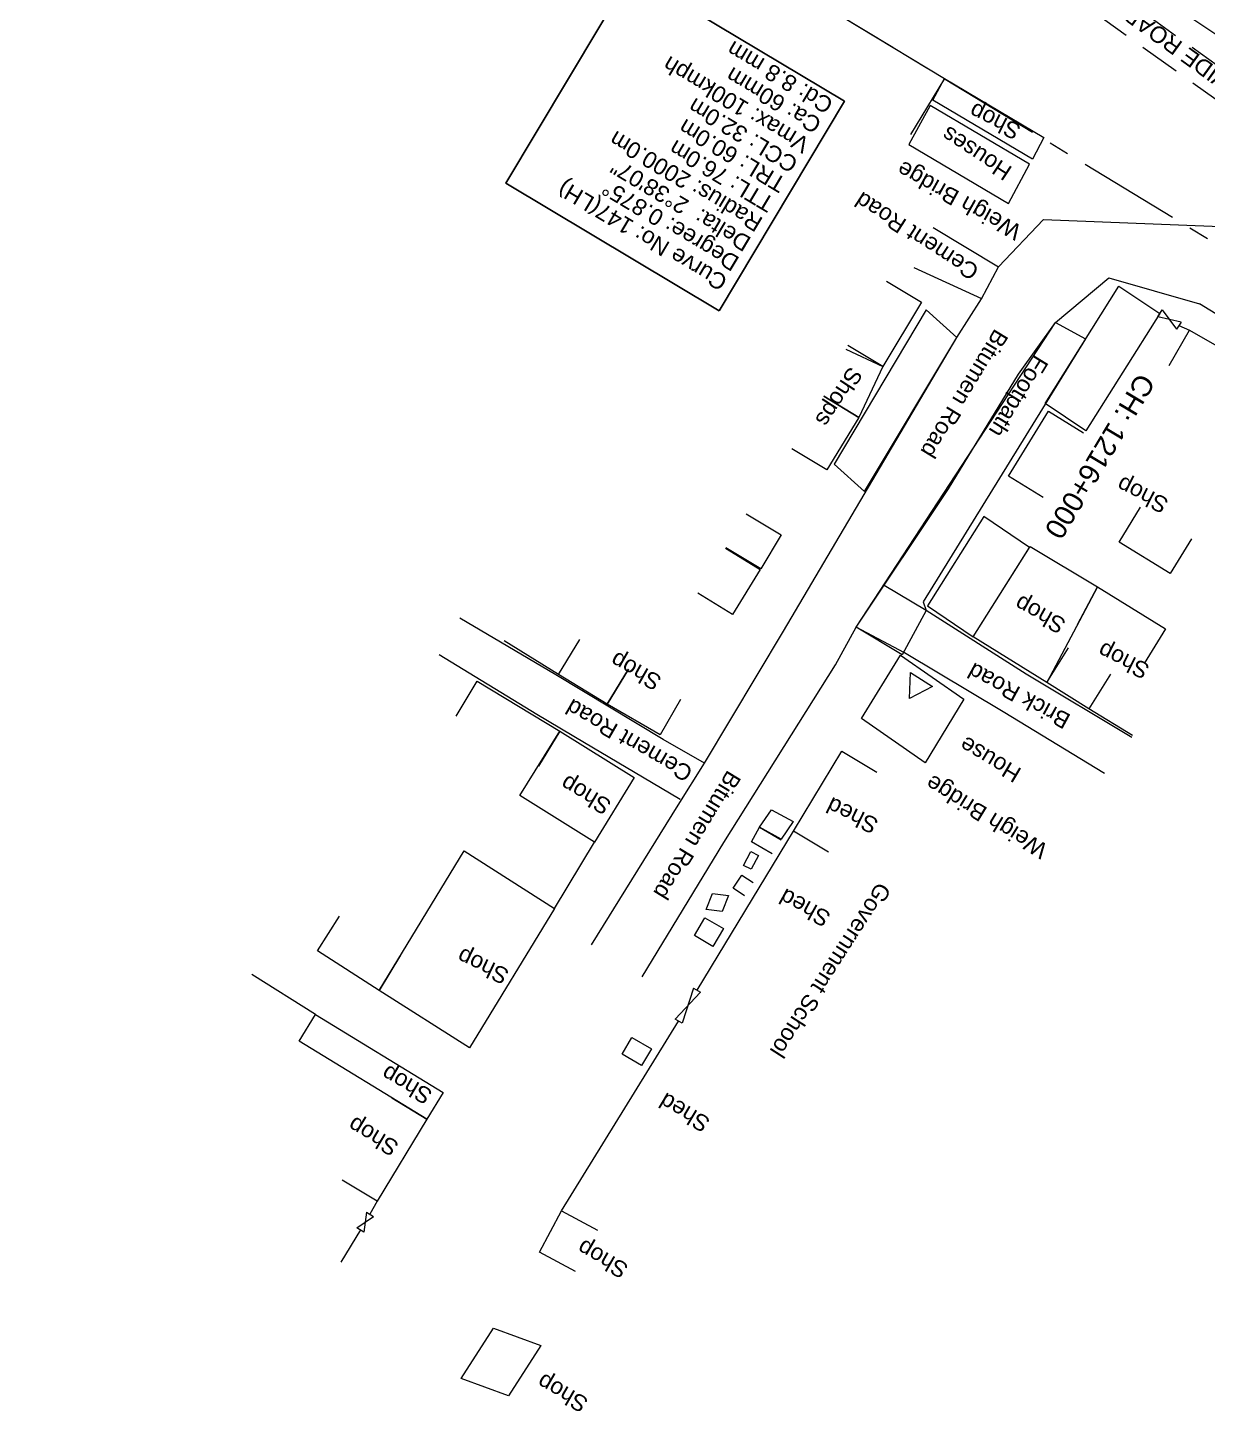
# Model space of a CAD drawing. Header units: metres. Extents: x 622835 to 629437, y 3390046 to 3394575.
# Drawn here: x 623847.8 to 623992, y 3393687.1 to 3393856.2 of the extents above; entities that cross this region are included whole.
import ezdxf

# ---------------------------------------------------------------- set-up
doc = ezdxf.new("R2010")
doc.units = ezdxf.units.M
doc.header["$LTSCALE"] = 2
doc.header["$MEASUREMENT"] = 0
doc.linetypes.add('CENTER', pattern=[2, 1.25, -0.25, 0.25, -0.25])
doc.linetypes.add('DASHED', pattern=[0.75, 0.5, -0.25])
for name, color, linetype, lineweight in [('A-HATCH 1', 8, 'Continuous', 9), ('C-ALIG-LABL-DG', 1, 'Continuous', 25), ('Commercial Building Pucca', 7, 'Continuous', 13), ('Compound Wall', 7, 'Continuous', 13), ('Existing Railway Boundary', 7, 'CENTER', 0), ('Footpath', 7, 'Continuous', 13), ('Gate', 7, 'Continuous', 13), ('Grill', 7, 'Continuous', 13), ('Proposed Curve_Details', 10, 'Continuous', 0), ('PROPOSED FEATURES', 1, 'Continuous', 0), ('Residential Building Pucca', 7, 'Continuous', 13), ('Shed', 7, 'Continuous', 13), ('Subroad Edge', 7, 'Continuous', 0), ('Text', 7, 'Continuous', 0), ('Tower', 7, 'Continuous', 0)]:
    doc.layers.add(name, color=color, linetype=linetype, lineweight=lineweight)
doc.layers.add('PROPOSED ROADS', color=10, linetype='DASHED')
doc.styles.add('ARIAL', font='arial.ttf')
doc.styles.get("Standard").update_dxf_attribs({"font": 'arial.ttf'})
doc.styles.add('Style-Arial', font='arial.ttf')
doc.styles.add('Text', font='arial.ttf', dxfattribs={"height": 2})
doc.linetypes.add('F-LINE', pattern='A,0.6,["X",Standard,S=0.3,R=0,X=0,Y=-0.15],0.1', length=0.7)

# ---------------------------------------------------------------- blocks, each defined once
blk = doc.blocks.new('GT')
at = {"layer": 'Gate', "lineweight": 0}
for p, q in [((-0.5, -0.5), (-0.5, 0.5)), ((-0.5, 0.5), (0.5, -0.5)), ((0.5, 0.5), (0.5, -0.5))]:
    blk.add_line(p, q, dxfattribs=at)
at = {"layer": 'Gate', "lineweight": 0, "flags": 128}
blk.add_lwpolyline([(0.5, 0.5), (-0.5, -0.5)], dxfattribs=at)

msp = doc.modelspace()

# ---------------------------------------------------------------- linework, layer by layer
at = {"layer": 'A-HATCH 1', "color": 1, "lineweight": 25, "ltscale": 2}
msp.add_lwpolyline([(623932.3656, 3393821.5951), (623906.272, 3393837.1973), (623921.5833, 3393862.8045), (623947.6769, 3393847.2024)], close=True, dxfattribs=at)
at = {"layer": 'Commercial Building Pucca', "flags": 128}
for points in [[(623924.5785, 3393861.999), (623928.7199, 3393868.8415), (623959.914, 3393849.9614), (623955.7726, 3393843.1189)], [(623916.7683, 3393744.1339), (623927.3315, 3393761.1987), (623930.5535, 3393766.3345), (623940.2464, 3393782.4399), (623961.4031, 3393818.3167), (623964.4406, 3393823.061), (623966.5313, 3393826.9533), (623972.013, 3393832.7632), (623995.718, 3393831.7953)], [(623958.5208, 3393831.771), (623966.5313, 3393826.9533)], [(623922.9536, 3393740.2217), (623932.929, 3393756.6204), (623946.6008, 3393778.319), (623949.1182, 3393782.9429), (623960.3879, 3393799.826), (623968.9497, 3393813.8573), (623973.4632, 3393820.1667), (623979.9829, 3393825.6081), (623991.0728, 3393822.4565)], [(623956.1771, 3393826.8748), (623964.4453, 3393823.0846)], [(623952.823, 3393825.2294), (623957.108, 3393822.6549), (623952.3741, 3393814.7761), (623948.0892, 3393817.3507)], [(624022.2608, 3393751.7217), (624029.1133, 3393762.6853), (624038.4277, 3393780.0229), (624043.8501, 3393789.7078), (624038.5298, 3393793.0329), (624018.2137, 3393805.8192), (623991.0728, 3393822.4565)], [(623987.3624, 3393814.9045), (623989.8477, 3393819.2418), (623996.6221, 3393815.36), (623994.1368, 3393811.0227)], [(623947.8614, 3393816.9266), (623952.3741, 3393814.7761), (623949.4171, 3393808.571), (623945.1432, 3393811.1617)], [(623945.1432, 3393811.1617), (623949.4166, 3393808.568), (623945.5218, 3393802.1506), (623941.2484, 3393804.7443)], [(623971.9638, 3393798.7695), (623967.7191, 3393801.4098), (623972.6454, 3393809.3298), (623976.8901, 3393806.6896)], [(623935.6678, 3393796.806), (623939.9509, 3393794.2283), (623937.4496, 3393790.0723), (623933.1666, 3393792.65)], [(623990.1264, 3393793.7368), (623987.5024, 3393789.482), (623981.2537, 3393793.3358), (623983.8778, 3393797.5906)], [(623933.1312, 3393792.6056), (623937.3902, 3393789.9883), (623934.0102, 3393784.4883), (623929.7513, 3393787.1056)], [(623976.1693, 3393783.2628), (623978.6058, 3393787.8672), (623986.9487, 3393782.7567), (623984.3376, 3393778.494)], [(623921.2872, 3393777.7952), (623918.6805, 3393773.5297), (623912.7284, 3393777.1671), (623915.335, 3393781.4326)], [(623980.2103, 3393777.1885), (623977.5544, 3393772.9535), (623972.4184, 3393776.1745), (623975.0743, 3393780.4095)], [(623900.1917, 3393772.0809), (623902.7882, 3393776.3525), (623912.8659, 3393770.2266), (623910.2693, 3393765.955)], [(623927.6425, 3393774.0973), (623925.1277, 3393769.7769), (623918.6805, 3393773.5297), (623921.2872, 3393777.7952)], [(623893.4117, 3393742.8558), (623890.7978, 3393738.5647), (623883.238, 3393743.4064), (623885.934, 3393747.616)], [(623892.33, 3393725.4257), (623896.6109, 3393722.8444), (623890.5563, 3393712.8033), (623886.2755, 3393715.3846)], [(623914.7868, 3393704.2133), (623910.3824, 3393706.5777), (623913.088, 3393711.6177), (623917.4924, 3393709.2534)]]:
    msp.add_lwpolyline(points, dxfattribs=at)
at = {"layer": 'Commercial Building Pucca'}
for points in [[(623959.914, 3393849.9614), (623972.0731, 3393842.772), (623970.6502, 3393840.1377), (623958.4911, 3393847.3271)], [(623955.5636, 3393841.9071), (623967.7227, 3393834.7177), (623970.3044, 3393839.4975), (623958.1453, 3393846.687)], [(623972.2072, 3393810.2719), (623981.2402, 3393824.5931), (623986.2478, 3393821.2664), (623977.205, 3393806.9298)], [(623964.7299, 3393796.4729), (623957.8436, 3393785.5458), (623963.4086, 3393781.7453), (623970.2955, 3393792.6732)], [(623978.6058, 3393787.8672), (623972.4184, 3393776.1745), (623963.4086, 3393781.7453), (623970.3921, 3393792.805)], [(623912.8704, 3393770.2229), (623921.9548, 3393764.5587), (623917.1373, 3393756.6554), (623907.9818, 3393762.3638)], [(623912.2107, 3393748.5614), (623901.8314, 3393731.5225), (623890.7978, 3393738.5647), (623901.1784, 3393755.6059)], [(623883.017, 3393735.6116), (623898.6044, 3393726.1032), (623896.6109, 3393722.8444), (623881.0178, 3393732.3563)], [(623900.8285, 3393691.155), (623904.7561, 3393697.2852), (623910.5592, 3393695.1757), (623906.6195, 3393689.0268)]]:
    msp.add_3dface(points, dxfattribs=at)
at = {"layer": 'Compound Wall', "flags": 128}
for points in [[(623988.5644, 3393819.7976), (623989.8812, 3393819.2164)], [(623906.0817, 3393781.3277), (623912.7046, 3393777.1839)], [(623982.909, 3393769.694), (623977.5544, 3393772.9535)], [(623929.6608, 3393738.5753), (623941.4369, 3393758.0288)], [(623912.2107, 3393748.5614), (623917.1385, 3393756.6562)], [(623883.017, 3393735.6116), (623875.2338, 3393740.5007)], [(623913.088, 3393711.6177), (623927.4, 3393734.8133)], [(623890.5563, 3393712.8033), (623889.6548, 3393711.2049)], [(623888.4897, 3393709.2918), (623886.1232, 3393705.3488)]]:
    msp.add_lwpolyline(points, dxfattribs=at)
at = {"layer": 'Compound Wall', "lineweight": 20, "flags": 128}
for points in [[(623906.0817, 3393781.3277), (623912.7046, 3393777.1839)], [(623982.909, 3393769.694), (623977.5544, 3393772.9535)], [(623929.6608, 3393738.5753), (623941.4369, 3393758.0288)]]:
    msp.add_lwpolyline(points, dxfattribs=at)
at = {"layer": 'Existing Railway Boundary', "color": 36, "lineweight": 20, "ltscale": 5}
msp.add_line((624021.9727, 3393812.2493), (623928.7199, 3393868.8415), dxfattribs=at)
at = {"layer": 'Footpath', "flags": 128}
msp.add_lwpolyline([(623977.1294, 3393818.1511), (623957.315, 3393786.0234), (623957.6797, 3393784.9651), (623954.7493, 3393779.56), (623949.1182, 3393782.9429), (623973.4632, 3393820.1667), (623977.1294, 3393818.1511)], dxfattribs=at)
at = {"layer": 'Footpath'}
msp.add_3dface([(623950.1441, 3393799.5111), (623961.4049, 3393818.3215), (623957.6707, 3393821.6937), (623946.4054, 3393802.8758)], dxfattribs=at)
at = {"layer": 'Grill', "color": 10, "linetype": 'F-LINE', "lineweight": 13, "ltscale": 5, "flags": 128}
msp.add_lwpolyline([(624177.705, 3393731.9771), (624177.705, 3393731.9771), (624169.1597, 3393737.2245), (624164.1613, 3393740.5316), (624157.9048, 3393744.6923), (624151.6585, 3393748.8629), (624145.4233, 3393753.039), (624139.1906, 3393757.2218), (624132.9625, 3393761.4059), (624010.4242, 3393843.7399), (624004.199, 3393847.9219), (623997.974, 3393852.0996), (623991.7514, 3393856.2672), (623985.5229, 3393860.4261), (623979.2892, 3393864.5715), (623973.0483, 3393868.7007), (623966.932, 3393873.0867), (623960.9522, 3393877.6547, 0.04858971), (623934.0222, 3393895.3414), (623927.677, 3393899.3091), (623921.2955, 3393903.0074), (623914.9265, 3393906.9362), (623908.4611, 3393910.3902), (623902.0704, 3393914.2952), (623895.5946, 3393918.4051), (623889.1146, 3393922.1812), (623882.6479, 3393925.7187), (623874.0242, 3393930.8704)], format="xyb", dxfattribs=at)
at = {"layer": 'PROPOSED ROADS', "color": 1, "linetype": 'DASHED', "lineweight": 13, "ltscale": 5}
for points in [[(624015.3328, 3393837.981), (624013.3531, 3393837.6051, -0.20476197), (624012.5853, 3393837.7738), (623980.2358, 3393860.8794), (623952.8774, 3393882.4745), (623928.8025, 3393897.5927), (623860.6493, 3393937.2415, 0.40739112), (623840.3206, 3393932.1194), (623837.3226, 3393927.2324), (623836.3094, 3393925.4099)], [(624004.8749, 3393832.0735), (624006.0555, 3393832.6138, 0.39402483), (624006.5507, 3393837.7829), (623978.2032, 3393858.03), (623950.9114, 3393879.5778), (623926.9636, 3393894.6138), (623863.8653, 3393931.307, 0.43430329), (623849.6076, 3393929.3556, 0.42914533), (623855.0757, 3393915.6993), (623909.1203, 3393884.1821)]]:
    msp.add_lwpolyline(points, format="xyb", dxfattribs=at)
at = {"layer": 'Residential Building Pucca', "lineweight": 0, "flags": 128}
msp.add_lwpolyline([(623945.7106, 3393755.4356), (623941.4369, 3393758.0288), (623947.3675, 3393767.8026), (623951.6412, 3393765.2094)], dxfattribs=at)
at = {"layer": 'Residential Building Pucca'}
msp.add_3dface([(623949.7791, 3393771.7691), (623954.514, 3393779.5293), (623962.2679, 3393774.1329), (623957.5323, 3393766.3715)], dxfattribs=at)
at = {"layer": 'Shed', "flags": 128}
for points in [[(623938.8379, 3393755.2611), (623936.2958, 3393756.7172), (623937.3109, 3393758.4894), (623939.957, 3393756.9738)], [(623935.4755, 3393750.1152), (623934.0721, 3393751.0662), (623935.1505, 3393752.6578), (623936.5272, 3393751.7249)]]:
    msp.add_lwpolyline(points, dxfattribs=at)
at = {"layer": 'Shed'}
for points in [[(623937.3109, 3393758.4894), (623938.7697, 3393760.6417), (623941.3977, 3393759.1788), (623939.9388, 3393757.0262)], [(623935.3358, 3393753.8401), (623936.2385, 3393755.5122), (623937.1571, 3393755.0447), (623936.2543, 3393753.3724)], [(623930.7851, 3393748.4356), (623931.5418, 3393750.389), (623933.5037, 3393750.156), (623932.7468, 3393748.2019)], [(623929.3362, 3393745.2521), (623930.5989, 3393747.4385), (623932.8752, 3393746.1357), (623931.6034, 3393743.9336)], [(623922.8576, 3393729.3974), (623920.4816, 3393730.7691), (623921.6941, 3393732.8196), (623924.0862, 3393731.4386)]]:
    msp.add_3dface(points, dxfattribs=at)
at = {"layer": 'Subroad Edge', "lineweight": 15, "flags": 128}
for points in [[(623982.8167, 3393769.4684), (623969.9106, 3393777.2012), (623957.6851, 3393784.9673), (623952.5266, 3393788.049)], [(623930.5589, 3393766.3175), (623925.5257, 3393769.2193), (623912.3915, 3393777.1338), (623900.6553, 3393784.0531)], [(623979.4777, 3393765.0535), (623967.0683, 3393772.5959), (623955.0221, 3393779.8024), (623949.1182, 3393782.9429)], [(623927.6113, 3393761.9023), (623922.983, 3393764.6014), (623915.8856, 3393768.8179), (623910.066, 3393772.2641), (623898.1181, 3393779.5769)]]:
    msp.add_lwpolyline(points, dxfattribs=at)
at = {"layer": 'Tower'}
msp.add_3dface([(623955.6137, 3393774.2397), (623955.756, 3393777.4181), (623958.4541, 3393775.7058)], dxfattribs=at)

# ---------------------------------------------------------------- block references
at = {"layer": 'Gate'}
for p, xscale, yscale, zscale, rotation in [((623987.4061, 3393820.5325), 2.743407146415679, 0.9997814888905845, 1.656142409781398, 327.2838740127882), ((623928.5304, 3393736.6943), 4.38903720672725, 0.9997814888905824, 2.094774010087471, 59.28387401455325), ((623889.0723, 3393710.2483), 2.239971994033291, 0.9997814888905844, 1.496490071890828, 58.28387401329838)]:
    msp.add_blockref('GT', p, dxfattribs=dict(at, xscale=xscale, yscale=yscale, zscale=zscale, rotation=rotation))

# ---------------------------------------------------------------- texts
at = {"layer": 'C-ALIG-LABL-DG', "color": 1, "lineweight": 25, "style": 'ARIAL'}
msp.add_text('CH: 1216+000', height=2.5, rotation=239.123596, dxfattribs=at).set_placement((623983.6452, 3393814.1545))
at = {"layer": 'Commercial Building Pucca', "style": 'ARIAL'}
for s, rotation, p in [('Cement Road', 147.121586, (623964.3045, 3393826.878)), ('Bitumen Road', 238.687836, (623966.0981, 3393819.5259))]:
    msp.add_text(s, height=2, rotation=rotation, dxfattribs=at).set_placement(p)
at = {"layer": 'Proposed Curve_Details', "color": 1, "lineweight": 0, "insert": (623946.4951, 3393847.2865), "char_height": 2, "attachment_point": 7, "rotation": 149.123596, "line_spacing_factor": 0.84, "style": 'Style-Arial'}
msp.add_mtext('Curve No: 147(LH)\\PDegree: 0.875%%D\\PDelta:  2%%D38\'07"\\PRadius: 2000.0m\\PTTL: 76.0m\\PTRL: 60.0m\\PCCL: 32.0m\\PVmax: 100kmph\\PCa: 60mm\\PCd: 8.8 mm', dxfattribs=at)
at = {"layer": 'PROPOSED FEATURES', "linetype": 'Continuous', "lineweight": 0, "insert": (624002.0413, 3393843.782), "char_height": 2, "width": 55.343246, "attachment_point": 4, "rotation": 144.09042, "line_spacing_factor": 0.6, "style": 'Style-Arial'}
msp.add_mtext('3.75M WIDE ROAD', dxfattribs=at)
at = {"layer": 'Subroad Edge', "style": 'ARIAL'}
for s, rotation, p in [('Brick Road', 151.4565, (623975.4829, 3393772.155)), ('Cement Road', 149.962115, (623929.3081, 3393765.6419)), ('Bitumen Road', 238.687836, (623933.426, 3393765.5929))]:
    msp.add_text(s, height=2, rotation=rotation, dxfattribs=at).set_placement(p)
at = {"layer": 'Text'}
for s, rotation, style, p in [('Shop', 153.174521, 'ARIAL', (623969.4319, 3393844.1679)), ('Shop', 153.174521, 'Text', (623969.4319, 3393844.1679)), ('Weigh Bridge', 151.01203, 'ARIAL', (623969.4937, 3393831.8804)), ('Footpath', 238.449607, 'Text', (623971.0126, 3393816.333)), ('Weigh Bridge', 148.452285, 'Text', (623972.705, 3393756.23)), ('Shed', 153.974476, 'Text', (623952.0008, 3393759.3858)), ('Shed', 151.058025, 'Text', (623946.1716, 3393747.9411)), ('Shed', 149.086492, 'Text', (623931.4313, 3393722.8042))]:
    msp.add_text(s, height=2, rotation=rotation, dxfattribs=dict(at, style=style)).set_placement(p)
for s, rotation, p in [('Houses', 146.66715, (623968.3276, 3393839.0568)), ('Shops', 236.9907, (623948.3431, 3393814.9181)), ('Shop', 153.269326, (623987.4674, 3393798.516)), ('Shop', 150.928484, (623974.9221, 3393783.7573)), ('Shop', 150.522863, (623925.493, 3393776.8177)), ('Shop', 153.420948, (623985.16, 3393778.2749)), ('House', 149.102645, (623969.469, 3393765.5506)), ('Shop', 149.056702, (623919.3568, 3393761.6031)), ('Government School', 237.240389, (623951.8116, 3393751.9342)), ('Shop', 154.408936, (623906.8437, 3393740.9981)), ('Shop', 149.588232, (623897.4727, 3393726.2254)), ('Shop', 149.052682, (623893.3665, 3393719.885)), ('Shop', 150.040415, (623921.4255, 3393704.9642)), ('Shop', 150.040415, (623916.5218, 3393688.5914))]:
    msp.add_text(s, height=2, rotation=rotation, dxfattribs=at).set_placement(p)

doc.saveas('drawing.dxf')
